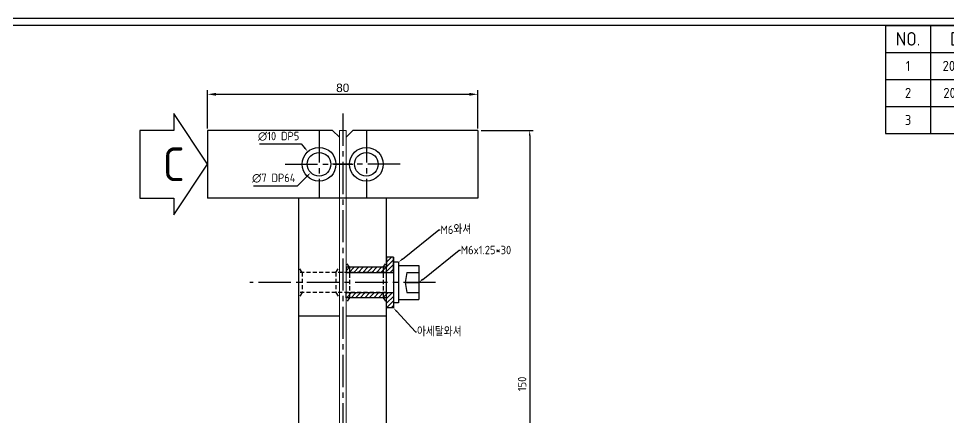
# Model space of a CAD drawing. Header units: inches. Extents: x 0 to 3212, y -602 to 1112.
# Drawn here: x 2142.7 to 2417.9, y 592.5 to 710.5 of the extents above; entities that cross this region are included whole.
import ezdxf
from ezdxf import colors
from ezdxf.entities.mleader import LeaderData, LeaderLine
from ezdxf.math import Vec2, Vec3

# ---------------------------------------------------------------- set-up
doc = ezdxf.new("R2010")
doc.units = ezdxf.units.IN
doc.linetypes.add('CENTER2', pattern=[28.575, 19.05, -3.175, 3.175, -3.175])
doc.linetypes.add('HIDDEN', pattern=[0.375, 0.25, -0.125])
for name, color, linetype in [('가상선', 4, 'Continuous'), ('도면', 3, 'Continuous'), ('도면 표제', 7, 'Continuous'), ('숨은선', 2, 'HIDDEN'), ('중심선', 1, 'CENTER2')]:
    doc.layers.add(name, color=color, linetype=linetype)
doc.styles.add('ISO', font='isocp.shx')
doc.styles.add('ISOCP', font='isocp.shx')
doc.styles.get("Standard").update_dxf_attribs({"font": 'arial.ttf'})
doc.dimstyles.new('ILJINGLOBAL', dxfattribs={"dimtxt": 2.5, "dimasz": 1.5, "dimexe": 1, "dimexo": 1, "dimgap": 1, "dimtad": 1, "dimtoh": 1, "dimzin": 9, "dimdsep": 46, "dimtxsty": 'ISOCP', "dimcen": 0, "dimclrd": 1, "dimclre": 1, "dimclrt": 2, "dimazin": 2, "dimtm": 1e-09, "dimtfac": 1, "dimtofl": 0, "dimtmove": 1, "dimatfit": 3, "dimfxl": 1, "dimtolj": 1, "dimtzin": 0, "dimarcsym": 0})
doc.dimstyles.new('ISO-25', dxfattribs={"dimtxt": 2.5, "dimasz": 2.5, "dimexe": 1.25, "dimexo": 0.625, "dimtad": 1, "dimdsep": 46, "dimtxsty": 'Standard', "dimcen": 2.5, "dimadec": 0, "dimazin": 0, "dimtfac": 1, "dimtmove": 0, "dimatfit": 3, "dimfxl": 1, "dimarcsym": 0})

# ---------------------------------------------------------------- blocks, each defined once
blk = doc.blocks.new('*T531')
at = {"layer": '도면 표제', "color": 0, "linetype": 'ByBlock', "lineweight": -2, "transparency": 16777216}
for p, q in [((0, 0), (173.33, 0)), ((0, 0), (0, -32)), ((13.33, 0), (13.33, -32)), ((36.67, 0), (36.67, -32)), ((120, 0), (120, -32)), ((146.67, 0), (146.67, -32)), ((160, 0), (160, -32)), ((173.33, 0), (173.33, -32)), ((0, -8), (173.33, -8)), ((0, -16), (173.33, -16)), ((0, -24), (173.33, -24)), ((0, -32), (173.33, -32))]:
    blk.add_line(p, q, dxfattribs=at)
at = {"layer": '도면 표제', "color": 0, "transparency": 16777216, "attachment_point": 5}
for s, insert, char_height, width, style in [('NO.', (6.67, -4), 4, 11.3333, 'ISOCP'), ('DATE', (25, -4), 4, 21.3333, 'ISOCP'), ('REVISIONS', (78.33, -4), 4, 81.3333, 'ISOCP'), ('E.O.NO.', (133.33, -4), 4, 24.6667, 'ISOCP'), ('DR', (153.33, -4), 4, 11.3333, 'ISOCP'), ('KR', (166.67, -4), 4, 11.3333, 'ISOCP'), ('1', (6.67, -12), 3, 11.3333, 'ISO'), ('2014.03.05', (25, -12), 3, 21.3333, 'ISO'), ('RELEASED', (78.33, -12), 3, 81.3333, 'ISO'), ('2', (6.67, -20), 3, 11.3333, 'ISO'), ('3', (6.67, -28), 3, 11.3333, 'ISO')]:
    blk.add_mtext(s, dxfattribs=dict(at, insert=insert, char_height=char_height, width=width, style=style))
at = {"layer": '도면 표제', "color": 0, "transparency": 16777216, "char_height": 3, "attachment_point": 5}
for s, insert, width in [('{\\Fisocp|c129;2019.04.15}', (25, -20), 21.3333), ('현장 도면 대치 확인', (78.33, -20), 81.3333)]:
    blk.add_mtext(s, dxfattribs=dict(at, insert=insert, width=width))
blk = doc.blocks.new('*D533')
at = {"color": 1, "lineweight": -2, "transparency": 16777216}
for p, q in [((2214.01, 673.4), (2226.37, 673.4)), ((2226.37, 673.4), (2227.36, 672.28))]:
    blk.add_line(p, q, dxfattribs=at)
at = {"color": 1, "transparency": 16777216}
blk.add_solid([(2227.55, 672.44), (2227.17, 672.11), (2228.35, 671.15)], dxfattribs=at)
at = {"layer": 'Defpoints', "color": 0, "transparency": 16777216}
for p in [(2228.35, 671.15), (2234.97, 663.65)]:
    blk.add_point(p, dxfattribs=at)
at = {"color": 2, "transparency": 16777216, "insert": (2219.69, 675.67), "char_height": 2.5, "attachment_point": 5, "style": 'ISOCP'}
blk.add_mtext('\\A1;∅10 DP5', dxfattribs=at)
blk = doc.blocks.new('*D534')
at = {"color": 1, "lineweight": -2, "transparency": 16777216}
for p, q in [((2225.26, 661.02), (2228.12, 663.87)), ((2212.26, 661.02), (2225.26, 661.02))]:
    blk.add_line(p, q, dxfattribs=at)
at = {"color": 1, "transparency": 16777216}
blk.add_solid([(2227.94, 664.05), (2228.3, 663.69), (2229.18, 664.93)], dxfattribs=at)
at = {"layer": 'Defpoints', "color": 0, "transparency": 16777216}
for p in [(2234.14, 669.87), (2229.18, 664.93)]:
    blk.add_point(p, dxfattribs=at)
at = {"color": 2, "transparency": 16777216, "insert": (2218.26, 663.29), "char_height": 2.5, "attachment_point": 5, "style": 'ISOCP'}
blk.add_mtext('\\A1;∅7 DP64', dxfattribs=at)
blk = doc.blocks.new('*D633')
at = {"color": 1, "lineweight": -2, "transparency": 16777216}
for p, q in [((2279.66, 677.4), (2294.99, 677.4)), ((2293.99, 675.9), (2293.99, 528.9)), ((2285.91, 527.4), (2294.99, 527.4))]:
    blk.add_line(p, q, dxfattribs=at)
at = {"color": 1, "transparency": 16777216}
for points in [[(2293.74, 675.9), (2294.24, 675.9), (2293.99, 677.4)], [(2293.74, 528.9), (2294.24, 528.9), (2293.99, 527.4)]]:
    blk.add_solid(points, dxfattribs=at)
at = {"layer": 'Defpoints', "color": 0, "transparency": 16777216}
for p in [(2278.66, 677.4), (2284.91, 527.4), (2293.99, 527.4)]:
    blk.add_point(p, dxfattribs=at)
at = {"color": 2, "transparency": 16777216, "insert": (2291.74, 602.4), "char_height": 2.5, "attachment_point": 5, "rotation": 90, "style": 'ISOCP'}
blk.add_mtext('\\A1;150', dxfattribs=at)
blk = doc.blocks.new('*D607')
at = {"color": 0, "lineweight": -2, "transparency": 16777216}
for p, q in [((2198.66, 678.03), (2198.66, 689.35)), ((2201.16, 688.1), (2276.16, 688.1)), ((2278.66, 678.03), (2278.66, 689.35))]:
    blk.add_line(p, q, dxfattribs=at)
at = {"color": 0, "transparency": 16777216}
for points in [[(2201.16, 688.52), (2201.16, 687.68), (2198.66, 688.1)], [(2276.16, 688.52), (2276.16, 687.68), (2278.66, 688.1)]]:
    blk.add_solid(points, dxfattribs=at)
at = {"layer": 'Defpoints', "color": 0, "transparency": 16777216}
for p in [(2278.66, 688.1), (2198.66, 677.4), (2278.66, 677.4)]:
    blk.add_point(p, dxfattribs=at)
at = {"color": 0, "transparency": 16777216, "insert": (2238.66, 690), "char_height": 2.5, "attachment_point": 5}
blk.add_mtext('80', dxfattribs=at)

msp = doc.modelspace()

# ---------------------------------------------------------------- hatches: boundary and pattern name
h = msp.add_hatch()
h.set_pattern_fill('LINE', color=4, scale=0.3, angle=45)
h.set_pattern_definition([(45, (2102.2369, 234.4106), (-0.6735192, 0.6735192), [])])
h.paths.add_polyline_path([(2253.6586, 639.9015), (2251.6586, 639.9015), (2251.6586, 636.9015), (2239.6586, 636.9015), (2239.6586, 635.4015), (2253.6586, 635.4015)])
h.paths.add_polyline_path([(2253.6586, 624.9015), (2251.6586, 624.9015), (2251.6586, 627.9015), (2239.6586, 627.9015), (2239.6586, 629.4015), (2253.6586, 629.4015)])

# ---------------------------------------------------------------- linework, layer by layer
for p, q in [((2198.6586, 677.4015), (2198.6586, 657.4015)), ((2235.6586, 677.4015), (2198.6586, 677.4015)), ((2235.6586, 677.4015), (2237.6586, 675.4015)), ((2239.6586, 675.4015), (2241.6586, 677.4015)), ((2278.6586, 677.4015), (2241.6586, 677.4015)), ((2278.6586, 677.4015), (2278.6586, 657.4015)), ((2278.6586, 657.4015), (2198.6586, 657.4015)), ((2225.6586, 587.4015), (2225.6586, 657.4015)), ((2251.6586, 587.4015), (2251.6586, 657.4015)), ((2253.6586, 639.9015), (2251.6586, 639.9015)), ((2253.6586, 639.9015), (2253.6586, 624.9015)), ((2255.1586, 638.4015), (2253.6586, 638.4015)), ((2255.1586, 638.4015), (2255.1586, 626.4015)), ((2255.1586, 637.4015), (2261.1586, 637.4015)), ((2261.1586, 637.4015), (2261.1586, 627.4015)), ((2257.6586, 635.4015), (2257.1586, 632.4015)), ((2257.6586, 635.4015), (2261.1586, 635.4015)), ((2257.1586, 632.4015), (2257.6586, 629.4015)), ((2257.1586, 632.4015), (2261.1586, 632.4015)), ((2255.1586, 627.4015), (2261.1586, 627.4015)), ((2257.6586, 629.4015), (2261.1586, 629.4015)), ((2253.6586, 624.9015), (2251.6586, 624.9015)), ((2255.1586, 626.4015), (2253.6586, 626.4015)), ((2237.6586, 622.4015), (2225.6586, 622.4015)), ((2251.6586, 622.4015), (2239.6586, 622.4015))]:
    msp.add_line(p, q)
at = {"color": 2, "linetype": 'HIDDEN', "ltscale": 5}
for p, q in [((2226.6586, 635.4015), (2225.6586, 636.9015)), ((2236.6586, 635.4015), (2237.6586, 636.9015)), ((2240.6586, 636.9015), (2239.6586, 638.4015)), ((2240.6586, 636.9015), (2240.6586, 627.9015)), ((2250.6586, 636.9015), (2251.6586, 638.4015)), ((2250.6586, 636.9015), (2250.6586, 627.9015)), ((2251.6586, 635.4015), (2225.6586, 635.4015)), ((2226.6586, 635.4015), (2226.6586, 629.4015)), ((2236.6586, 635.4015), (2236.6586, 629.4015)), ((2251.6586, 629.4015), (2225.6586, 629.4015)), ((2226.6586, 629.4015), (2225.6586, 627.9015)), ((2236.6586, 629.4015), (2237.6586, 627.9015)), ((2240.6586, 627.9015), (2239.6586, 626.4015)), ((2250.6586, 627.9015), (2251.6586, 626.4015))]:
    msp.add_line(p, q, dxfattribs=at)
msp.add_lwpolyline([(2178.6586, 657.4015), (2188.6586, 657.4015), (2188.6586, 652.4015), (2198.6586, 667.4015), (2188.6586, 682.4015), (2188.6586, 677.4015), (2178.6586, 677.4015)], close=True)
at = {"color": 4}
for points in [[(2253.6586, 639.9015), (2251.6586, 639.9015), (2251.6586, 636.9015), (2239.6586, 636.9015), (2239.6586, 635.4015), (2253.6586, 635.4015)], [(2253.6586, 624.9015), (2251.6586, 624.9015), (2251.6586, 627.9015), (2239.6586, 627.9015), (2239.6586, 629.4015), (2253.6586, 629.4015)]]:
    msp.add_lwpolyline(points, close=True, dxfattribs=at)
for centre, radius in [((2231.6586, 667.4015), 5), ((2245.6586, 667.4015), 5), ((2231.6586, 667.4015), 3.5), ((2245.6586, 667.4015), 3.5)]:
    msp.add_circle(centre, radius)
at = {"layer": '가상선', "linetype": 'ByBlock', "lineweight": 13}
msp.add_lwpolyline([(2239.6586, 555.9015), (2239.6586, 677.4015), (2237.6586, 677.4015), (2237.6586, 555.9015)], close=True, dxfattribs=at)
at = {"layer": '도면'}
for points in [[(2574.638, 164.5066), (2574.638, 710.5066), (1782.638, 710.5066), (1782.638, 164.5066)], [(2572.638, 166.5066), (2572.638, 708.5066), (1784.638, 708.5066), (1784.638, 166.5066)]]:
    msp.add_lwpolyline(points, close=True, dxfattribs=at)
at = {"layer": '숨은선', "lineweight": 13, "ltscale": 0.3}
for p, q in [((2251.6586, 636.9015), (2239.6586, 636.9015)), ((2251.6586, 627.9015), (2239.6586, 627.9015))]:
    msp.add_line(p, q, dxfattribs=at)
at = {"layer": '중심선', "ltscale": 0.5}
for p, q in [((2238.6586, 682.4015), (2238.6586, 552.5432)), ((2231.6586, 677.4015), (2231.6586, 657.4015)), ((2245.6586, 677.4015), (2245.6586, 657.4015)), ((2221.6586, 667.4015), (2241.6586, 667.4015)), ((2255.6586, 667.4015), (2235.6586, 667.4015)), ((2266.1586, 632.4015), (2211.1586, 632.4015))]:
    msp.add_line(p, q, dxfattribs=at)

# ---------------------------------------------------------------- block references
msp.add_blockref('*T531', (2399.3047, 708.5066))

# ---------------------------------------------------------------- texts
at = {"insert": (2188.6586, 667.4015), "char_height": 10, "attachment_point": 5, "style": 'ISOCP'}
msp.add_mtext_dynamic_manual_height_columns('C', width=19.169245, gutter_width=12.5, heights=[0], dxfattribs=at)

# ---------------------------------------------------------------- dimensions: what is measured, and where the dimension line sits
dim = msp.add_linear_dim(base=(2278.6586, 688.1015), p1=(2198.6586, 677.4015), p2=(2278.6586, 677.4015), dimstyle='ISO-25')
dim.commit()
dim.dimension.update_dxf_attribs({"geometry": '*D607', "text_midpoint": (2238.6586, 690.0029)})
for p1, p2, text, picture, middle in [((2234.9666, 663.6522), (2228.3506, 671.1507), '<> DP5', '*D533', (2219.689, 675.6677)), ((2234.136, 669.8738), (2229.1813, 664.9291), '<> DP64', '*D534', (2218.2636, 663.2868))]:
    dim = msp.add_diameter_dim_2p(p1=p1, p2=p2, text=text, dimstyle='ILJINGLOBAL')
    dim.commit()
    dim.dimension.update_dxf_attribs({"geometry": picture, "text_midpoint": middle})
dim = msp.add_linear_dim(base=(2293.9884, 527.4015), p1=(2278.6586, 677.4015), p2=(2284.9086, 527.4015), angle=90, dimstyle='ILJINGLOBAL', override={"dimfxl": 0.5, "dimtfillclr": 1, "dimarcsym": 2})
dim.commit()
dim.dimension.update_dxf_attribs({"geometry": '*D633', "text_midpoint": (2291.7384, 602.4015)})

# ---------------------------------------------------------------- leaders
at = {"color": 1}
ml = msp.add_multileader_mtext('Standard', dxfattribs=at)
ml.set_content('{\\Fisocp,whgtxt|c0;\\C2;M6\\Fisocp,whgtxt|c129;와셔}', color=1, style='ISO')
ml.set_leader_properties()
ml.build(insert=Vec2(0, 0))
ml.multileader.update_dxf_attribs({"dogleg_length": 0.36, "arrow_head_size": 1.5})
ctx = ml.context
ctx.base_point, ctx.char_height, ctx.arrow_head_size, ctx.landing_gap_size, ctx.plane_origin = Vec3(2267.4909, 648.023), 2.5, 1.5, 0.09, Vec3(2255.1586, 636.9015)
notes = []
notes.append((ctx, [(0, (1, 1, 0), (2267.1309, 648.023), (1, 0), 0.36, [(0, [(2255.1586, 638.4015)], 0, [])])]))
ctx.mtext.insert, ctx.mtext.flow_direction = Vec3(2267.5809, 649.273), 5
ml = msp.add_multileader_mtext('Standard', dxfattribs=at)
ml.set_content('{\\Fisocp,whgtxt|c0;\\C2;M6\\Fisocp,whgtxt|c129;x1.25*\\Fisocp,whgtxt|c0;30}', color=1, style='ISO')
ml.set_leader_properties()
ml.build(insert=Vec2(0, 0))
ml.multileader.update_dxf_attribs({"dogleg_length": 0.36, "arrow_head_size": 1.5})
ctx = ml.context
ctx.base_point, ctx.char_height, ctx.arrow_head_size, ctx.landing_gap_size, ctx.plane_origin = Vec3(2273.4909, 642.023), 2.5, 1.5, 0.09, Vec3(2261.1586, 630.9015)
notes.append((ctx, [(0, (1, 1, 0), (2273.1309, 642.023), (1, 0), 0.36, [(0, [(2261.1586, 632.4015)], 0, [])])]))
ctx.mtext.insert, ctx.mtext.flow_direction = Vec3(2273.5809, 643.273), 5
ml = msp.add_multileader_mtext('Standard', dxfattribs=at)
ml.set_content('{\\Fisocp,whgtxt|c129;\\C2;아세탈와셔}', color=1, style='ISO')
ml.set_leader_properties()
ml.build(insert=Vec2(0, 0))
ml.multileader.update_dxf_attribs({"dogleg_length": 0.36, "arrow_head_size": 1.5})
ctx = ml.context
ctx.base_point, ctx.char_height, ctx.arrow_head_size, ctx.landing_gap_size, ctx.plane_origin = Vec3(2260.535, 617.7891), 2.5, 1.5, 0.09, Vec3(2253.6586, 623.4015)
notes.append((ctx, [(0, (1, 1, 0), (2260.175, 617.7891), (1, 0), 0.36, [(0, [(2253.6586, 624.9015)], 0, [])])]))
ctx.mtext.insert, ctx.mtext.flow_direction = Vec3(2260.625, 619.0391), 5
for ctx, leaders in notes:
    for number, flags, end, landing, length, lines in leaders:
        leader = LeaderData()
        leader.index, (leader.has_last_leader_line, leader.has_dogleg_vector, leader.attachment_direction) = number, flags
        leader.last_leader_point, leader.dogleg_vector, leader.dogleg_length = Vec3(end), Vec3(landing), length
        for number, points, colour, breaks in lines:
            line = LeaderLine()
            line.index, line.vertices, line.color, line.breaks = number, Vec3.list(points), colors.encode_raw_color(colour), breaks
            leader.lines.append(line)
        ctx.leaders.append(leader)

doc.saveas('drawing.dxf')
